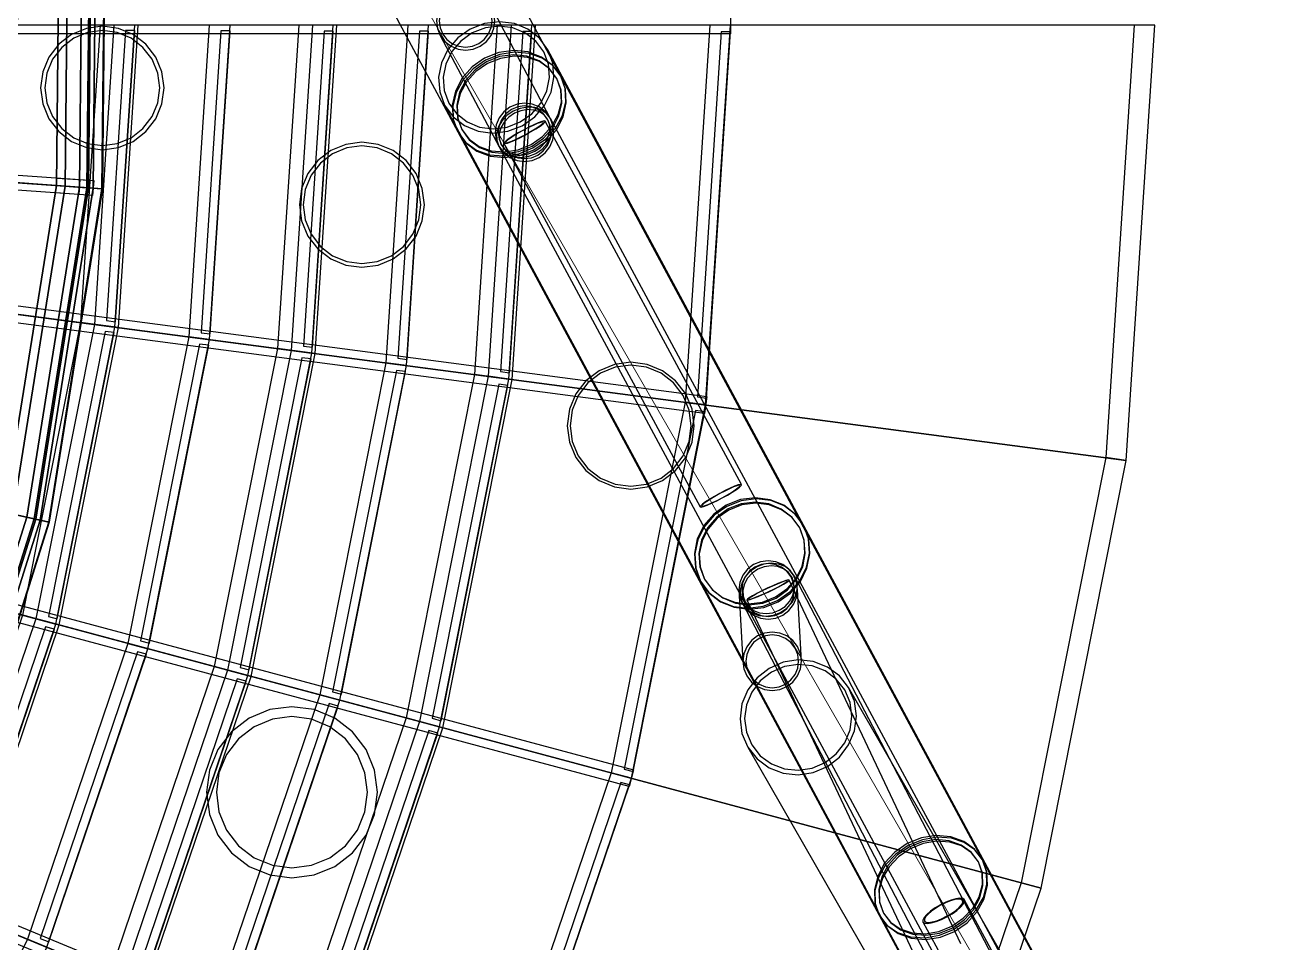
# Model space of a CAD drawing. Header units: millimetres. Extents: x -52000 to 54854, y -52000 to 53750.
# Drawn here: x 19107 to 30001, y -7954 to 0 of the extents above; entities that cross this region are included whole.
import ezdxf

# ---------------------------------------------------------------- set-up
doc = ezdxf.new("R2010")
doc.units = ezdxf.units.MM
for name, color, linetype, lineweight in [('D-BMK-AXIS', 7, 'Continuous', 13), ('D-STR-DECK', 7, 'Continuous', 25), ('D-STR-STRC', 7, 'Continuous', 25)]:
    doc.layers.add(name, color=color, linetype=linetype, lineweight=lineweight)

msp = doc.modelspace()

# ---------------------------------------------------------------- linework, layer by layer
at = {"layer": 'D-BMK-AXIS'}
msp.add_lwpolyline([(0, 39259.8), (-34000, -19629.9), (34000, -19629.9)], close=True, dxfattribs=at)
at = {"layer": 'D-STR-DECK'}
for points in [[(16983.6, -1218.1), (19377.5, -1389.8), (19407, 1483.5), (17014, 1300.6)], [(19577, -1404.1), (18958.6, -1359.8), (18988.2, 1451.5), (19606.4, 1498.8)], [(19024.3, -1364.5), (19642.7, -1408.8), (19672.1, 1503.8), (19053.9, 1456.5)], [(19377.5, -1389.8), (19696.7, -1412.7), (19726.1, 1507.9), (19407, 1483.5)], [(19453.8, -1395.3), (19377.5, -1389.8), (19407, 1483.5), (19483.3, 1489.4)], [(19377.5, -1389.8), (19377.5, -1389.8), (19407, 1483.5), (19407, 1483.5)], [(19773, -1418.2), (19453.8, -1395.3), (19483.3, 1489.4), (19802.4, 1513.8)], [(19696.7, -1412.7), (19577, -1404.1), (19606.4, 1498.8), (19726.1, 1507.9)], [(19577, -1404.1), (19656.3, -1409.8), (19685.8, 1504.8), (19606.4, 1498.8)], [(19642.7, -1408.8), (19577, -1404.1), (19606.4, 1498.8), (19672.1, 1503.8)], [(19656.3, -1409.8), (19776, -1418.4), (19805.4, 1514), (19685.8, 1504.8)], [(19776, -1418.4), (19696.7, -1412.7), (19726.1, 1507.9), (19805.4, 1514)], [(19696.7, -1412.7), (19773, -1418.2), (19802.4, 1513.8), (19726.1, 1507.9)], [(18335.1, 75), (25221.6, 75), (25221.6, -75), (18335.1, -75)], [(5948.7, -783.2), (19885.1, -2617.9), (20056.7, 0), (6000, 0)], [(5948.7, -783.2), (21592, -2842.6), (21778.4, 0), (6000, 0)], [(5948.7, -783.2), (23299, -3067.4), (23500, 0), (6000, 0)], [(5948.7, -783.2), (28652.8, -3772.2), (28900, 0), (6000, 0)], [(19587.7, -2578.8), (19914.9, -2621.8), (20086.7, 0), (19756.7, 0)], [(19706.7, -2594.4), (19885.1, -2617.9), (20056.7, 0), (19876.7, 0)], [(19811.9, -2560.8), (19891.2, -2571.1), (20056.7, -47.3), (19976.7, -47.1)], [(20526, -2702.3), (20704.5, -2725.8), (20883.1, 0), (20703.1, 0)], [(20631.5, -2666.7), (20710.8, -2677), (20883.1, -49.2), (20803.1, -49)], [(21294.6, -2803.5), (21621.8, -2846.6), (21808.4, 0), (21478.4, 0)], [(21413.6, -2819.2), (21592, -2842.6), (21778.4, 0), (21598.4, 0)], [(21519.3, -2781.5), (21598.7, -2791.8), (21778.3, -51.3), (21698.3, -51.1)], [(22232.9, -2927), (22411.4, -2950.5), (22604.7, 0), (22424.7, 0)], [(22338.9, -2887.4), (22418.3, -2897.7), (22604.7, -53.3), (22524.7, -53.1)], [(23001.5, -3028.2), (23328.7, -3071.3), (23530, 0), (23200, 0)], [(23120.5, -3043.9), (23299, -3067.4), (23500, 0), (23320, 0)], [(23226.8, -3002.2), (23306.1, -3012.5), (23499.9, -55.4), (23419.9, -55.2)], [(24827.4, -3268.6), (25005.9, -3292.1), (25221.6, 0), (25041.6, 0)], [(24934.2, -3222.9), (25013.6, -3233.2), (25221.6, -59.4), (25141.6, -59.2)], [(28474.3, -3748.7), (28652.8, -3772.2), (28900, 0), (28720, 0)], [(5795.6, -1552.9), (19373.3, -5191.1), (19885.1, -2617.9), (5948.7, -783.2)], [(5795.6, -1552.9), (21036.3, -5636.7), (21592, -2842.6), (5948.7, -783.2)], [(5795.6, -1552.9), (22699.3, -6082.2), (23299, -3067.4), (5948.7, -783.2)], [(5795.6, -1552.9), (27915.3, -7479.9), (28652.8, -3772.2), (5948.7, -783.2)], [(16583.3, -3699.5), (18925.7, -4222.1), (19377.5, -1389.8), (16983.6, -1218.1)], [(16983.6, -1218.1), (19377.5, -1389.8), (19377.5, -1389.8), (16983.6, -1218.1)], [(16983.6, -1218.1), (19377.5, -1389.8), (19377.5, -1389.8), (16983.6, -1218.1)], [(19572.3, -1469), (18953.9, -1424.6), (18963.2, -1294.9), (19581.6, -1339.3)], [(19120.9, -4265.7), (18515.7, -4130.7), (18958.6, -1359.8), (19577, -1404.1)], [(18580, -4145), (19185.2, -4280), (19642.7, -1408.8), (19024.3, -1364.5)], [(18925.7, -4222.1), (18925.7, -4222.1), (19377.5, -1389.8), (19377.5, -1389.8)], [(18925.7, -4222.1), (19238, -4291.8), (19696.7, -1412.7), (19377.5, -1389.8)], [(19000.4, -4238.8), (18925.7, -4222.1), (19377.5, -1389.8), (19453.8, -1395.3)], [(19577, -1404.1), (18958.6, -1359.8), (19024.3, -1364.5), (19642.7, -1408.8)], [(19577, -1404.1), (18958.6, -1359.8), (19024.3, -1364.5), (19642.7, -1408.8)], [(19312.7, -4308.5), (19000.4, -4238.8), (19453.8, -1395.3), (19773, -1418.2)], [(19238, -4291.8), (19120.9, -4265.7), (19577, -1404.1), (19696.7, -1412.7)], [(19120.9, -4265.7), (19198.5, -4283), (19656.3, -1409.8), (19577, -1404.1)], [(19185.2, -4280), (19120.9, -4265.7), (19577, -1404.1), (19642.7, -1408.8)], [(19198.5, -4283), (19315.7, -4309.1), (19776, -1418.4), (19656.3, -1409.8)], [(19238, -4291.8), (19312.7, -4308.5), (19773, -1418.2), (19696.7, -1412.7)], [(19315.7, -4309.1), (19238, -4291.8), (19696.7, -1412.7), (19776, -1418.4)], [(19382.1, -1325), (19701.3, -1347.9), (19692, -1477.5), (19372.8, -1454.6)], [(19377.5, -1389.8), (19696.7, -1412.7), (19773, -1418.2), (19453.8, -1395.3)], [(19377.5, -1389.8), (19696.7, -1412.7), (19773, -1418.2), (19453.8, -1395.3)], [(19692, -1477.5), (19572.3, -1469), (19581.6, -1339.3), (19701.3, -1347.9)], [(19696.7, -1412.7), (19577, -1404.1), (19656.3, -1409.8), (19776, -1418.4)], [(19696.7, -1412.7), (19577, -1404.1), (19656.3, -1409.8), (19776, -1418.4)], [(5543.3, -2296.1), (18530, -7675.4), (19373.3, -5191.1), (5795.6, -1552.9)], [(5543.3, -2296.1), (20120.6, -8334.2), (21036.3, -5636.7), (5795.6, -1552.9)], [(5543.3, -2296.1), (21711.2, -8993.1), (22699.3, -6082.2), (5795.6, -1552.9)], [(5543.3, -2296.1), (26700.1, -11059.6), (27915.3, -7479.9), (5795.6, -1552.9)], [(5196.2, -3000), (18860.6, -10889.2), (20120.6, -8334.2), (5543.3, -2296.1)], [(5196.2, -3000), (20351.6, -11750), (21711.2, -8993.1), (5543.3, -2296.1)], [(5196.2, -3000), (25028.1, -14450), (26700.1, -11059.6), (5543.3, -2296.1)], [(18188, -2318.9), (25015.7, -3217.7), (24996.1, -3366.4), (18168.4, -2467.6)], [(19083.5, -5113.4), (19402.3, -5198.8), (19914.9, -2621.8), (19587.7, -2578.8)], [(19199.4, -5144.5), (19373.3, -5191.1), (19885.1, -2617.9), (19706.7, -2594.4)], [(19308.2, -5124.9), (19385.5, -5145.4), (19878.9, -2664.8), (19799.6, -2654.1)], [(19997.7, -5358.4), (20171.5, -5404.9), (20704.5, -2725.8), (20526, -2702.3)], [(20106.9, -5336.9), (20184.2, -5357.4), (20698, -2774.6), (20618.7, -2763.9)], [(20746.5, -5559), (21065.3, -5644.4), (21621.8, -2846.6), (21294.6, -2803.5)], [(20862.4, -5590.1), (21036.3, -5636.7), (21592, -2842.6), (21413.6, -2819.2)], [(20972.2, -5566.6), (21049.5, -5587.1), (21585.3, -2893.5), (21506, -2882.9)], [(21660.6, -5804), (21834.5, -5850.5), (22411.4, -2950.5), (22232.9, -2927)], [(21770.9, -5778.6), (21848.2, -5799.1), (22404.3, -3003.3), (22325.1, -2992.7)], [(22409.5, -6004.6), (22728.2, -6090), (23328.7, -3071.3), (23001.5, -3028.2)], [(22525.4, -6035.7), (22699.3, -6082.2), (23299, -3067.4), (23120.5, -3043.9)], [(22636.2, -6008.2), (22713.5, -6028.7), (23291.7, -3122.3), (23212.4, -3111.6)], [(24188.4, -6481.3), (24362.2, -6527.8), (25005.9, -3292.1), (24827.4, -3268.6)], [(24300.2, -6449.9), (24377.5, -6470.4), (24998, -3351), (24918.7, -3340.4)], [(27741.4, -7433.3), (27915.3, -7479.9), (28652.8, -3772.2), (28474.3, -3748.7)], [(18249.6, -7023.6), (17671, -6800.9), (18515.7, -4130.7), (19120.9, -4265.7)], [(19120.9, -4265.7), (18515.7, -4130.7), (18580, -4145), (19185.2, -4280)], [(19120.9, -4265.7), (18515.7, -4130.7), (18580, -4145), (19185.2, -4280)], [(17732.5, -6824.6), (18311.1, -7047.3), (19185.2, -4280), (18580, -4145)], [(18063, -6951.8), (18361.6, -7066.7), (19238, -4291.8), (18925.7, -4222.1)], [(18433, -7094.2), (18134.4, -6979.3), (19000.4, -4238.8), (19312.7, -4308.5)], [(18925.7, -4222.1), (19238, -4291.8), (19312.7, -4308.5), (19000.4, -4238.8)], [(18925.7, -4222.1), (19238, -4291.8), (19312.7, -4308.5), (19000.4, -4238.8)], [(18361.6, -7066.7), (18249.6, -7023.6), (19120.9, -4265.7), (19238, -4291.8)], [(18249.6, -7023.6), (18323.9, -7052.2), (19198.5, -4283), (19120.9, -4265.7)], [(18311.1, -7047.3), (18249.6, -7023.6), (19120.9, -4265.7), (19185.2, -4280)], [(18323.9, -7052.2), (18435.9, -7095.3), (19315.7, -4309.1), (19198.5, -4283)], [(18361.6, -7066.7), (18433, -7094.2), (19312.7, -4308.5), (19238, -4291.8)], [(18435.9, -7095.3), (18361.6, -7066.7), (19238, -4291.8), (19315.7, -4309.1)], [(19238, -4291.8), (19120.9, -4265.7), (19198.5, -4283), (19315.7, -4309.1)], [(19238, -4291.8), (19120.9, -4265.7), (19198.5, -4283), (19315.7, -4309.1)], [(17729.7, -4673), (24381.6, -6455.4), (24342.8, -6600.3), (17690.9, -4817.9)], [(18252.8, -7560.6), (18557.7, -7686.9), (19402.3, -5198.8), (19083.5, -5113.4)], [(18363.7, -7606.5), (18530, -7675.4), (19373.3, -5191.1), (19199.4, -5144.5)], [(18474, -7601.3), (18548, -7631.7), (19361, -5236.7), (19283.8, -5215.8)], [(19127.2, -7922.7), (19293.5, -7991.6), (20171.5, -5404.9), (19997.7, -5358.4)], [(19238.3, -7915.7), (19312.3, -7946.1), (20158.7, -5452.5), (20081.5, -5431.6)], [(19843.4, -8219.4), (20148.3, -8345.7), (21065.3, -5644.4), (20746.5, -5559)], [(19954.3, -8265.3), (20120.6, -8334.2), (21036.3, -5636.7), (20862.4, -5590.1)], [(20066.2, -8256.3), (20140.2, -8286.8), (21022.9, -5686.2), (20945.7, -5665.3)], [(20717.8, -8581.6), (20884.1, -8650.5), (21834.5, -5850.5), (21660.6, -5804)], [(20830.4, -8570.8), (20904.4, -8601.2), (21820.7, -5902), (21743.4, -5881.1)], [(21434, -8878.3), (21738.9, -9004.5), (22728.2, -6090), (22409.5, -6004.6)], [(21544.9, -8924.2), (21711.2, -8993.1), (22699.3, -6082.2), (22525.4, -6035.7)], [(21658.3, -8911.4), (21732.3, -8941.9), (22684.9, -6135.7), (22607.6, -6114.8)], [(23135.5, -9583), (23301.8, -9651.9), (24362.2, -6527.8), (24188.4, -6481.3)], [(23250.4, -9566.5), (23324.4, -9597), (24346.8, -6585.2), (24269.6, -6564.3)], [(16968.1, -6947.2), (23330.5, -9582.6), (23273.1, -9721.2), (16910.7, -7085.8)], [(26533.8, -10990.7), (26700.1, -11059.6), (27915.3, -7479.9), (27741.4, -7433.3)], [(17929.4, -10351.6), (18085.3, -10441.6), (19293.5, -7991.6), (19127.2, -7922.7)]]:
    msp.add_lwpolyline(points, close=True, dxfattribs=at)
at = {"layer": 'D-STR-STRC'}
for points in [[(19793.6, 4765.5), (22856.6, -924.9), (22927.2, -1019.5), (23023.5, -1091.3), (23138.9, -1135.3), (23265.5, -1148.6), (23394.7, -1130.2), (23517.8, -1081.4), (23626.3, -1005.6), (23712.8, -907.8), (23771.5, -794.8), (23798.2, -674.2), (23791.3, -554.3), (23751.2, -443.3), (20688.2, 5247)], [(22671.8, 36.4), (22680.5, -29.1), (22705.8, -90.1), (23216.9, -1056.1), (23257.2, -1108.4), (23309.7, -1148.5), (23370.9, -1173.6), (23436.6, -1182), (23502.3, -1173.2), (23563.5, -1147.7), (23616.1, -1107.2), (23656.4, -1054.7), (23681.8, -993.5), (23690.4, -928), (23681.8, -862.5), (23656.4, -801.5), (23145.4, 164.6)], [(23089.2, 13.6), (22965.7, -34.4), (22857.6, -110.9), (22772.1, -210.8), (22715.3, -327.2), (22690.8, -452.2), (22700.4, -577.3), (22743.5, -693.9), (24961.6, -4820.3), (25035.2, -4920.6), (25134.2, -4997.6), (25252, -5046.1), (25380.4, -5062.9), (25510.8, -5046.7), (25634.3, -4998.8), (25742.4, -4922.2), (25827.9, -4822.4), (25884.7, -4706), (25909.2, -4581), (25899.6, -4455.9), (25856.5, -4339.3), (23638.4, -212.8), (23564.8, -112.6), (23465.8, -35.6), (23348.1, 13)], [(28004.1, -8873.3), (23660, -808.5), (23627, -765.3), (23581, -733.4), (23525.1, -714.7), (23463.1, -710.7), (23399.4, -721.5), (23338.2, -746.5), (23283.6, -783.9), (23239.5, -831.1), (23208.8, -885.1), (23193.6, -942), (23195, -998), (23212.8, -1049.4), (27556.9, -9114.2)], [(28503.4, -9263.2), (25856.5, -4339.3), (25784.5, -4241.7), (25686.8, -4167.2), (25570.2, -4120.9), (25442.7, -4105.8), (25312.8, -4123), (25189.5, -4171.3), (25081.2, -4247.5), (24995.2, -4346.3), (24937.4, -4461), (24911.8, -4583.9), (24920.1, -4706.4), (24961.6, -4820.3), (27608.5, -9744.2)], [(28998.7, -10958.3), (25777.1, -4776.2), (25742.7, -4729), (25695.4, -4693.1), (25638.2, -4670.7), (25575.2, -4663.6), (25510.6, -4672.2), (25448.7, -4695.8), (25394, -4732.9), (25349.9, -4781), (25319.7, -4836.7), (25305.2, -4896.4), (25307.6, -4955.8), (25326.6, -5011), (28548.2, -11193.1)], [(27218.1, -7963.5), (25730.8, -4809.3), (25722.7, -4808.4), (25702.6, -4813.5), (25672, -4824.2), (25632.8, -4839.8), (25587.8, -4859.2), (25540, -4881.1), (25492.7, -4904.1), (25449, -4926.4), (25412.1, -4946.7), (25384.3, -4963.6), (25367.6, -4975.8), (25363.2, -4982.6), (26850.5, -8136.8)], [(27706.4, -8283.3), (26245.9, -5741.5), (26165.7, -5640.2), (26061.2, -5563.5), (25939.4, -5516.5), (25808.8, -5502.5), (25678.2, -5522.5), (25556.5, -5575), (25451.9, -5656.5), (25371.7, -5761.4), (25321.3, -5882.6), (25304.1, -6011.8), (25321.3, -6140.3), (25371.7, -6259.2), (26832.3, -8801.1)], [(31381.7, -14618.9), (27406.2, -7233.4), (27340.3, -7147.4), (27248.3, -7083.6), (27136.6, -7046.5), (27012.8, -7038.5), (26885.4, -7060.2), (26762.9, -7110.1), (26653.8, -7184.8), (26565.5, -7279.3), (26504, -7387), (26473.5, -7500.7), (26476.1, -7612.5), (26511.6, -7715), (30487.1, -15100.5)], [(27959.2, -8897.2), (27247.7, -7579.9), (27234.3, -7569.7), (27209.7, -7566.8), (27175.5, -7571.4), (27134, -7583.1), (27088.1, -7601.2), (27040.8, -7624.4), (26995.5, -7651.2), (26955.2, -7679.7), (26922.6, -7707.9), (26900, -7734.1), (26889, -7756.3), (26890.1, -7773), (27601.6, -9090.3)]]:
    msp.add_lwpolyline(points, dxfattribs=at)
for points in [[(22925.6, 290.4), (22859.9, 281.6), (22798.7, 256.1), (22746.2, 215.7), (22705.8, 163.1), (22680.5, 102), (22671.8, 36.4), (22680.5, -29.1), (22705.8, -90.1), (22746.2, -142.4), (22798.7, -182.4), (22859.9, -207.5), (22925.6, -215.9), (22991.3, -207.1), (23052.5, -181.6), (23105, -141.2), (23145.4, -88.6), (23170.7, -27.5), (23179.4, 38.1), (23170.7, 103.6), (23145.4, 164.6), (23105, 216.9), (23052.5, 257), (22991.3, 282)], [(22925.6, 265.5), (22866.4, 257.6), (22811.2, 234.6), (22763.8, 198.1), (22727.5, 150.7), (22704.6, 95.6), (22696.8, 36.5), (22704.6, -22.6), (22727.5, -77.5), (22763.8, -124.7), (22811.2, -160.8), (22866.4, -183.4), (22925.6, -191), (22984.8, -183.1), (23040, -160.1), (23087.4, -123.6), (23123.7, -76.2), (23146.6, -21.1), (23154.4, 38), (23146.6, 97.1), (23123.7, 152), (23087.4, 199.2), (23040, 235.3), (22984.8, 257.9)], [(23638.4, -212.8), (23564.8, -112.6), (23465.8, -35.6), (23348.1, 13), (23219.6, 29.7), (23089.2, 13.6), (22965.7, -34.4), (22857.6, -110.9), (22772.1, -210.8), (22715.3, -327.2), (22690.8, -452.2), (22700.4, -577.3), (22743.5, -693.9), (22817, -794.1), (22916, -871.2), (23033.8, -919.7), (23162.2, -936.5), (23292.7, -920.3), (23416.1, -872.4), (23524.3, -795.8), (23609.7, -696), (23666.6, -579.6), (23691, -454.6), (23681.4, -329.5)], [(20311.2, -544.6), (20293, -406.1), (20239.5, -277.1), (20154.5, -166.3), (20043.7, -81.3), (19914.7, -27.8), (19776.2, -9.6), (19637.8, -27.8), (19508.7, -81.3), (19397.9, -166.3), (19312.9, -277.1), (19259.5, -406.1), (19241.3, -544.6), (19259.5, -683), (19312.9, -812.1), (19397.9, -922.9), (19508.7, -1007.9), (19637.8, -1061.3), (19776.2, -1079.5), (19914.7, -1061.3), (20043.7, -1007.9), (20154.5, -922.9), (20239.5, -812.1), (20293, -683)], [(20311.2, -544.6), (20293, -406.1), (20239.5, -277.1), (20154.5, -166.3), (20043.7, -81.3), (19914.7, -27.8), (19776.2, -9.6), (19637.8, -27.8), (19508.7, -81.3), (19397.9, -166.3), (19312.9, -277.1), (19259.5, -406.1), (19241.3, -544.6), (19259.5, -683), (19312.9, -812.1), (19397.9, -922.9), (19508.7, -1007.9), (19637.8, -1061.3), (19776.2, -1079.5), (19914.7, -1061.3), (20043.7, -1007.9), (20154.5, -922.9), (20239.5, -812.1), (20293, -683)], [(20273.7, -544.6), (20256.7, -415.8), (20207, -295.9), (20128, -192.8), (20024.9, -113.8), (19905, -64.1), (19776.2, -47.1), (19647.5, -64.1), (19527.5, -113.8), (19424.5, -192.8), (19345.4, -295.9), (19295.7, -415.8), (19278.8, -544.6), (19295.7, -673.3), (19345.4, -793.3), (19424.5, -896.3), (19527.5, -975.4), (19647.5, -1025.1), (19776.2, -1042), (19905, -1025.1), (20024.9, -975.4), (20128, -896.3), (20207, -793.3), (20256.7, -673.3)], [(20273.7, -544.6), (20256.7, -415.8), (20207, -295.9), (20128, -192.8), (20024.9, -113.8), (19905, -64.1), (19776.2, -47.1), (19647.5, -64.1), (19527.5, -113.8), (19424.5, -192.8), (19345.4, -295.9), (19295.7, -415.8), (19278.8, -544.6), (19295.7, -673.3), (19345.4, -793.3), (19424.5, -896.3), (19527.5, -975.4), (19647.5, -1025.1), (19776.2, -1042), (19905, -1025.1), (20024.9, -975.4), (20128, -896.3), (20207, -793.3), (20256.7, -673.3)], [(23603.1, -231.8), (23535.4, -139.4), (23444.2, -68.5), (23335.7, -23.7), (23217.3, -8.3), (23097.2, -23.2), (22983.4, -67.4), (22883.8, -137.9), (22805.1, -229.9), (22752.7, -337.1), (22730.2, -452.3), (22739, -567.5), (22778.7, -675), (22846.5, -767.3), (22937.7, -838.3), (23046.2, -883), (23164.5, -898.5), (23284.7, -883.6), (23398.4, -839.4), (23498, -768.9), (23576.7, -676.9), (23629.1, -569.6), (23651.7, -454.5), (23642.8, -339.2)], [(23751.2, -443.3), (23680.6, -348.7), (23584.4, -276.9), (23469, -232.8), (23342.3, -219.6), (23213.1, -237.9), (23090, -286.7), (22981.5, -362.6), (22895, -460.3), (22836.4, -573.4), (22809.6, -693.9), (22816.5, -813.8), (22856.6, -924.9), (22927.2, -1019.5), (23023.5, -1091.3), (23138.9, -1135.3), (23265.5, -1148.6), (23394.7, -1130.2), (23517.8, -1081.4), (23626.3, -1005.6), (23712.8, -907.8), (23771.5, -794.8), (23798.2, -674.2), (23791.3, -554.3)], [(22814.1, -702.2), (22818.8, -818.1), (22856.6, -924.9), (26511.6, -7715), (26579.9, -7805.3), (26674, -7873.1), (26787.5, -7913.6), (26912.7, -7924.3), (27041.1, -7904.2), (27163.8, -7854.9), (27272.6, -7779.6), (27360, -7683.5), (27420.1, -7573.1), (27448.8, -7456), (27444, -7340.1), (27406.2, -7233.4), (23751.2, -443.3), (23682.9, -353), (23588.8, -285.2), (23475.3, -244.6), (23350.1, -234), (23221.7, -254), (23099, -303.4), (22990.2, -378.7), (22902.8, -474.8), (22842.7, -585.1)], [(23751.2, -443.3), (23682.9, -353), (23588.8, -285.2), (23475.3, -244.6), (23350.1, -234), (23221.7, -254), (23099, -303.4), (22990.2, -378.7), (22902.8, -474.8), (22842.7, -585.1), (22814.1, -702.2), (22818.8, -818.1), (22856.6, -924.9), (22924.9, -1015.2), (23019, -1082.9), (23132.5, -1123.5), (23257.7, -1134.2), (23386.1, -1114.1), (23508.8, -1064.8), (23617.6, -989.5), (23705, -893.4), (23765.1, -783), (23793.8, -665.9), (23789, -550)], [(23716, -462.2), (23651, -375.1), (23562.3, -308.9), (23456, -268.4), (23339.3, -256.1), (23220.2, -273.1), (23106.9, -318), (23006.9, -387.9), (22927.2, -478), (22873.2, -582.1), (22848.5, -693.1), (22854.9, -803.6), (22891.8, -905.9), (22956.9, -993.1), (23045.6, -1059.2), (23151.9, -1099.8), (23268.5, -1112), (23387.6, -1095.1), (23501, -1050.1), (23600.9, -980.3), (23680.6, -890.2), (23734.6, -786.1), (23759.3, -675), (23753, -564.6)], [(23716, -462.2), (23653.1, -379), (23566.4, -316.6), (23461.8, -279.2), (23346.5, -269.4), (23228.2, -287.9), (23115.1, -333.3), (23014.9, -402.7), (22934.4, -491.2), (22879, -592.9), (22852.6, -700.8), (22857, -807.6), (22891.8, -905.9), (22954.7, -989.1), (23041.4, -1051.5), (23146, -1088.9), (23261.4, -1098.7), (23379.6, -1080.3), (23492.7, -1034.8), (23592.9, -965.4), (23673.5, -876.9), (23728.8, -775.2), (23755.2, -667.3), (23750.8, -560.6)], [(23436.6, -675.6), (23370.9, -684.4), (23309.7, -709.9), (23257.2, -750.4), (23216.9, -802.9), (23191.5, -864.1), (23182.9, -929.6), (23191.5, -995.1), (23216.9, -1056.1), (23257.2, -1108.4), (23309.7, -1148.5), (23370.9, -1173.6), (23436.6, -1182), (23502.3, -1173.2), (23563.5, -1147.7), (23616.1, -1107.2), (23656.4, -1054.7), (23681.8, -993.5), (23690.4, -928), (23681.8, -862.5), (23656.4, -801.5), (23616.1, -749.2), (23563.5, -709.1), (23502.3, -684)], [(23660, -808.5), (23627, -765.3), (23581, -733.4), (23525.1, -714.7), (23463.1, -710.7), (23399.4, -721.5), (23338.2, -746.5), (23283.6, -783.9), (23239.5, -831.1), (23208.8, -885.1), (23193.6, -942), (23195, -998), (23212.8, -1049.4), (23245.9, -1092.5), (23291.9, -1124.4), (23347.8, -1143.1), (23409.7, -1147.1), (23473.5, -1136.3), (23534.7, -1111.4), (23589.2, -1074), (23633.3, -1026.7), (23664, -972.7), (23679.2, -915.8), (23677.9, -859.8)], [(23436.6, -700.5), (23377.4, -708.5), (23322.2, -731.5), (23274.8, -767.9), (23238.5, -815.3), (23215.6, -870.5), (23207.8, -929.6), (23215.6, -988.6), (23238.5, -1043.6), (23274.8, -1090.8), (23322.2, -1126.9), (23377.4, -1149.5), (23436.6, -1157.1), (23495.8, -1149.1), (23551, -1126.1), (23598.4, -1089.7), (23634.8, -1042.3), (23657.6, -987.1), (23665.4, -928), (23657.6, -869), (23634.8, -814), (23598.4, -766.8), (23551, -730.7), (23495.8, -708.1)], [(23638, -820.3), (23608.2, -781.4), (23566.7, -752.6), (23516.3, -735.8), (23460.5, -732.2), (23403, -741.9), (23347.8, -764.4), (23298.7, -798.1), (23258.9, -840.8), (23231.2, -889.4), (23217.5, -940.7), (23218.8, -991.2), (23234.8, -1037.5), (23264.6, -1076.4), (23306.1, -1105.2), (23356.5, -1122), (23412.3, -1125.7), (23469.8, -1115.9), (23525, -1093.4), (23574.2, -1059.7), (23614, -1017.1), (23641.6, -968.4), (23655.3, -917.1), (23654.1, -866.6)], [(23257.9, -1025.4), (24959.7, -4175.4), (24968.5, -4177.2), (24989, -4172.3), (25019.6, -4161), (25058.3, -4144.1), (25102.5, -4122.7), (25149.1, -4098.4), (25195, -4072.7), (25237.1, -4047.5), (25272.4, -4024.4), (25298.6, -4005), (25313.9, -3990.6), (25317.3, -3982.2), (23615.4, -832.2), (23606.6, -830.4), (23586.2, -835.3), (23555.6, -846.6), (23516.9, -863.5), (23472.7, -884.8), (23426.1, -909.2), (23380.1, -934.8), (23338.1, -960.1), (23302.7, -983.2), (23276.5, -1002.6), (23261.2, -1017)], [(23615.4, -832.2), (23606.6, -830.4), (23586.2, -835.3), (23555.6, -846.6), (23516.9, -863.5), (23472.7, -884.8), (23426.1, -909.2), (23380.1, -934.8), (23338.1, -960.1), (23302.7, -983.2), (23276.5, -1002.6), (23261.2, -1017), (23257.9, -1025.4), (23266.7, -1027.2), (23287.1, -1022.2), (23317.7, -1011), (23356.4, -994.1), (23400.6, -972.7), (23447.3, -948.4), (23493.2, -922.7), (23535.2, -897.5), (23570.6, -874.4), (23596.8, -855), (23612.1, -840.6)], [(23601.4, -839.8), (23593.2, -838.2), (23574.4, -842.7), (23546.2, -853.1), (23510.5, -868.6), (23469.8, -888.3), (23426.9, -910.7), (23384.6, -934.4), (23345.8, -957.6), (23313.3, -978.9), (23289.1, -996.8), (23275, -1010.1), (23272, -1017.8), (23280.1, -1019.4), (23298.9, -1014.9), (23327.1, -1004.5), (23362.8, -988.9), (23403.5, -969.3), (23446.4, -946.9), (23488.7, -923.2), (23527.5, -900), (23560, -878.7), (23584.2, -860.8), (23598.3, -847.5)], [(22568.5, -1556.8), (22550, -1416.5), (22495.9, -1285.9), (22409.8, -1173.7), (22297.6, -1087.6), (22166.9, -1033.4), (22026.7, -1015), (21886.5, -1033.4), (21755.8, -1087.6), (21643.6, -1173.7), (21557.5, -1285.9), (21503.4, -1416.5), (21484.9, -1556.8), (21503.4, -1697), (21557.5, -1827.7), (21643.6, -1939.9), (21755.8, -2026), (21886.5, -2080.1), (22026.7, -2098.5), (22166.9, -2080.1), (22297.6, -2026), (22409.8, -1939.9), (22495.9, -1827.7), (22550, -1697)], [(22568.5, -1556.8), (22550, -1416.5), (22495.9, -1285.9), (22409.8, -1173.7), (22297.6, -1087.6), (22166.9, -1033.4), (22026.7, -1015), (21886.5, -1033.4), (21755.8, -1087.6), (21643.6, -1173.7), (21557.5, -1285.9), (21503.4, -1416.5), (21484.9, -1556.8), (21503.4, -1697), (21557.5, -1827.7), (21643.6, -1939.9), (21755.8, -2026), (21886.5, -2080.1), (22026.7, -2098.5), (22166.9, -2080.1), (22297.6, -2026), (22409.8, -1939.9), (22495.9, -1827.7), (22550, -1697)], [(22536.6, -1556.8), (22519.2, -1424.8), (22468.3, -1301.8), (22387.3, -1196.2), (22281.6, -1115.2), (22158.7, -1064.2), (22026.7, -1046.8), (21894.7, -1064.2), (21771.7, -1115.2), (21666.1, -1196.2), (21585.1, -1301.8), (21534.1, -1424.8), (21516.8, -1556.8), (21534.1, -1688.7), (21585.1, -1811.7), (21666.1, -1917.3), (21771.7, -1998.4), (21894.7, -2049.3), (22026.7, -2066.7), (22158.7, -2049.3), (22281.6, -1998.4), (22387.3, -1917.3), (22468.3, -1811.7), (22519.2, -1688.7)], [(22536.6, -1556.8), (22519.2, -1424.8), (22468.3, -1301.8), (22387.3, -1196.2), (22281.6, -1115.2), (22158.7, -1064.2), (22026.7, -1046.8), (21894.7, -1064.2), (21771.7, -1115.2), (21666.1, -1196.2), (21585.1, -1301.8), (21534.1, -1424.8), (21516.8, -1556.8), (21534.1, -1688.7), (21585.1, -1811.7), (21666.1, -1917.3), (21771.7, -1998.4), (21894.7, -2049.3), (22026.7, -2066.7), (22158.7, -2049.3), (22281.6, -1998.4), (22387.3, -1917.3), (22468.3, -1811.7), (22519.2, -1688.7)], [(24906.9, -3471.8), (24888.2, -3329.5), (24833.3, -3196.8), (24745.9, -3082.9), (24631.9, -2995.5), (24499.3, -2940.6), (24356.9, -2921.8), (24214.6, -2940.6), (24081.9, -2995.5), (23968, -3082.9), (23880.6, -3196.8), (23825.7, -3329.5), (23806.9, -3471.8), (23825.7, -3614.2), (23880.6, -3746.8), (23968, -3860.7), (24081.9, -3948.2), (24214.6, -4003.1), (24356.9, -4021.8), (24499.3, -4003.1), (24631.9, -3948.2), (24745.9, -3860.7), (24833.3, -3746.8), (24888.2, -3614.2)], [(24881.9, -3471.8), (24864.1, -3336), (24811.6, -3209.3), (24728.2, -3100.6), (24619.4, -3017.2), (24492.8, -2964.7), (24356.9, -2946.8), (24221.1, -2964.7), (24094.4, -3017.2), (23985.7, -3100.6), (23902.3, -3209.3), (23849.8, -3336), (23831.9, -3471.8), (23849.8, -3607.7), (23902.3, -3734.3), (23985.7, -3843.1), (24094.4, -3926.5), (24221.1, -3979), (24356.9, -3996.8), (24492.8, -3979), (24619.4, -3926.5), (24728.2, -3843.1), (24811.6, -3734.3), (24864.1, -3607.7)], [(25317.3, -3982.2), (25308.4, -3980.4), (25288, -3985.3), (25257.4, -3996.6), (25218.7, -4013.5), (25174.5, -4034.8), (25127.9, -4059.2), (25082, -4084.8), (25039.9, -4110.1), (25004.6, -4133.2), (24978.4, -4152.6), (24963.1, -4167), (24959.7, -4175.4), (24968.5, -4177.2), (24989, -4172.3), (25019.6, -4161), (25058.3, -4144.1), (25102.5, -4122.7), (25149.1, -4098.4), (25195, -4072.7), (25237.1, -4047.5), (25272.4, -4024.4), (25298.6, -4005), (25313.9, -3990.6)], [(25303.2, -3989.8), (25295, -3988.2), (25276.2, -3992.7), (25248, -4003.1), (25212.4, -4018.6), (25171.7, -4038.3), (25128.7, -4060.7), (25086.4, -4084.4), (25047.7, -4107.6), (25015.1, -4128.9), (24991, -4146.8), (24976.9, -4160.1), (24973.8, -4167.8), (24981.9, -4169.4), (25000.7, -4164.9), (25028.9, -4154.5), (25064.6, -4138.9), (25105.3, -4119.3), (25148.2, -4096.9), (25190.5, -4073.2), (25229.3, -4050), (25261.8, -4028.7), (25286, -4010.8), (25300.1, -3997.5)], [(25856.5, -4339.3), (25783, -4239), (25684, -4162), (25566.2, -4113.4), (25437.8, -4096.7), (25307.3, -4112.8), (25183.9, -4160.8), (25075.7, -4237.3), (24990.3, -4337.2), (24933.4, -4453.6), (24909, -4578.6), (24918.6, -4703.7), (24961.6, -4820.3), (25035.2, -4920.6), (25134.2, -4997.6), (25252, -5046.1), (25380.4, -5062.9), (25510.8, -5046.7), (25634.3, -4998.8), (25742.4, -4922.2), (25827.9, -4822.4), (25884.7, -4706), (25909.2, -4581), (25899.6, -4455.9)], [(25856.5, -4339.3), (25784.5, -4241.7), (25686.8, -4167.2), (25570.2, -4120.9), (25442.7, -4105.8), (25312.8, -4123), (25189.5, -4171.3), (25081.2, -4247.5), (24995.2, -4346.3), (24937.4, -4461), (24911.8, -4583.9), (24920.1, -4706.4), (24961.6, -4820.3), (25033.7, -4917.8), (25131.4, -4992.3), (25247.9, -5038.7), (25375.5, -5053.8), (25505.4, -5036.6), (25628.7, -4988.2), (25737, -4912.1), (25823, -4813.3), (25880.7, -4698.5), (25906.4, -4575.7), (25898.1, -4453.2)], [(25821.3, -4358.2), (25753.6, -4265.8), (25662.3, -4194.9), (25553.8, -4150.2), (25435.5, -4134.7), (25315.3, -4149.6), (25201.6, -4193.8), (25102, -4264.3), (25023.3, -4356.3), (24970.9, -4463.5), (24948.3, -4578.7), (24957.2, -4693.9), (24996.9, -4801.4), (25064.6, -4893.7), (25155.8, -4964.7), (25264.3, -5009.4), (25382.7, -5024.9), (25502.8, -5010), (25616.6, -4965.8), (25716.2, -4895.3), (25794.9, -4803.3), (25847.3, -4696), (25869.8, -4580.9), (25861, -4465.6)], [(25821.3, -4358.2), (25754.9, -4268.3), (25664.9, -4199.7), (25557.5, -4157), (25440, -4143.1), (25320.4, -4159), (25206.8, -4203.5), (25107, -4273.7), (25027.8, -4364.7), (24974.6, -4470.4), (24951, -4583.5), (24958.6, -4696.4), (24996.9, -4801.4), (25063.3, -4891.2), (25153.2, -4959.8), (25260.6, -5002.5), (25378.2, -5016.5), (25497.8, -5000.6), (25611.4, -4956.1), (25711.2, -4885.9), (25790.4, -4794.9), (25843.6, -4689.2), (25867.2, -4576), (25859.6, -4463.1)], [(25294, -4895.5), (25329.3, -5514), (25338, -5579.7), (25363.4, -5640.9), (25403.7, -5693.4), (25456.3, -5733.7), (25517.6, -5759), (25583.3, -5767.7), (25649.1, -5759), (25710.3, -5733.7), (25762.9, -5693.4), (25803.3, -5640.8), (25828.7, -5579.6), (25837.3, -5514), (25802, -4895.4), (25793.3, -4829.8), (25768, -4768.6), (25727.6, -4716.1), (25675, -4675.7), (25613.7, -4650.4), (25548, -4641.8), (25482.3, -4650.4), (25421, -4675.8), (25368.4, -4716.1), (25328, -4768.7), (25302.6, -4829.8)], [(25548, -4641.8), (25482.3, -4650.4), (25421, -4675.8), (25368.4, -4716.1), (25328, -4768.7), (25302.6, -4829.8), (25294, -4895.5), (25302.6, -4961.1), (25328, -5022.3), (25368.4, -5074.9), (25421, -5115.2), (25482.3, -5140.5), (25548, -5149.1), (25613.7, -5140.5), (25675, -5115.1), (25727.6, -5074.8), (25768, -5022.3), (25793.3, -4961.1), (25802, -4895.4), (25793.3, -4829.8), (25768, -4768.6), (25727.6, -4716.1), (25675, -4675.7), (25613.7, -4650.4)], [(25777.1, -4776.2), (25742.7, -4729), (25695.4, -4693.1), (25638.2, -4670.7), (25575.2, -4663.6), (25510.6, -4672.2), (25448.7, -4695.8), (25394, -4732.9), (25349.9, -4781), (25319.7, -4836.7), (25305.2, -4896.4), (25307.6, -4955.8), (25326.6, -5011), (25360.9, -5058.2), (25408.3, -5094.2), (25465.5, -5116.5), (25528.5, -5123.6), (25593.1, -5115.1), (25654.9, -5091.4), (25709.7, -5054.3), (25753.7, -5006.2), (25784, -4950.5), (25798.5, -4890.9), (25796.1, -4831.4)], [(25548, -4666.7), (25488.7, -4674.6), (25433.5, -4697.4), (25386.1, -4733.8), (25349.7, -4781.1), (25326.8, -4836.3), (25319, -4895.5), (25326.8, -4954.7), (25349.7, -5009.8), (25386.1, -5057.2), (25433.5, -5093.5), (25488.7, -5116.4), (25548, -5124.2), (25607.3, -5116.4), (25662.5, -5093.5), (25709.9, -5057.2), (25746.3, -5009.8), (25769.2, -4954.6), (25777, -4895.4), (25769.2, -4836.2), (25746.3, -4781.1), (25709.9, -4733.7), (25662.5, -4697.4), (25607.3, -4674.5)], [(25754.9, -4787.8), (25723.9, -4745.2), (25681.2, -4712.8), (25629.7, -4692.7), (25572.9, -4686.2), (25514.6, -4694), (25458.9, -4715.3), (25409.5, -4748.7), (25369.8, -4792.1), (25342.5, -4842.3), (25329.5, -4896.1), (25331.6, -4949.7), (25348.8, -4999.4), (25379.7, -5042), (25422.4, -5074.4), (25474, -5094.6), (25530.8, -5101), (25589.1, -5093.3), (25644.8, -5072), (25694.2, -5038.5), (25733.9, -4995.2), (25761.2, -4944.9), (25774.2, -4891.1), (25772.1, -4837.6)], [(25730.8, -4809.3), (25722.7, -4808.4), (25702.6, -4813.5), (25672, -4824.2), (25632.8, -4839.8), (25587.8, -4859.2), (25540, -4881.1), (25492.7, -4904.1), (25449, -4926.4), (25412.1, -4946.7), (25384.3, -4963.6), (25367.6, -4975.8), (25363.2, -4982.6), (25371.2, -4983.5), (25391.3, -4978.4), (25421.9, -4967.7), (25461.1, -4952.1), (25506.1, -4932.7), (25554, -4910.8), (25601.3, -4887.8), (25644.9, -4865.4), (25681.9, -4845.1), (25709.6, -4828.3), (25726.3, -4816.1)], [(25716.3, -4816.1), (25708.9, -4815.3), (25690.4, -4820), (25662.1, -4829.8), (25626.1, -4844.2), (25584.6, -4862.1), (25540.5, -4882.3), (25496.9, -4903.4), (25456.7, -4924), (25422.7, -4942.7), (25397.1, -4958.3), (25381.8, -4969.5), (25377.6, -4975.8), (25385.1, -4976.6), (25403.5, -4971.9), (25431.8, -4962), (25467.9, -4947.7), (25509.4, -4929.8), (25553.4, -4909.6), (25597, -4888.5), (25637.2, -4867.8), (25671.2, -4849.1), (25696.8, -4833.6), (25712.2, -4822.4)], [(25583.3, -5260.3), (25517.6, -5269), (25456.3, -5294.3), (25403.7, -5334.7), (25363.4, -5387.2), (25338, -5448.4), (25329.3, -5514), (25338, -5579.7), (25363.4, -5640.9), (25403.7, -5693.4), (25456.3, -5733.7), (25517.6, -5759), (25583.3, -5767.7), (25649.1, -5759), (25710.3, -5733.7), (25762.9, -5693.4), (25803.3, -5640.8), (25828.7, -5579.6), (25837.3, -5514), (25828.7, -5448.3), (25803.3, -5387.1), (25762.9, -5334.6), (25710.3, -5294.3), (25649.1, -5269)], [(25583.3, -5285.3), (25524.1, -5293.1), (25468.8, -5316), (25421.4, -5352.3), (25385, -5399.7), (25362.1, -5454.8), (25354.3, -5514), (25362.1, -5573.2), (25385, -5628.4), (25421.4, -5675.7), (25468.8, -5712.1), (25524.1, -5734.9), (25583.3, -5742.7), (25642.6, -5734.9), (25697.8, -5712.1), (25745.3, -5675.7), (25781.7, -5628.3), (25804.5, -5573.2), (25812.3, -5514), (25804.5, -5454.8), (25781.7, -5399.6), (25745.3, -5352.3), (25697.8, -5315.9), (25642.6, -5293.1)], [(25808.8, -5502.5), (25678.2, -5522.5), (25556.5, -5575), (25451.9, -5656.5), (25371.7, -5761.4), (25321.3, -5882.6), (25304.1, -6011.8), (25321.3, -6140.3), (25371.7, -6259.2), (25451.9, -6360.5), (25556.5, -6437.2), (25678.2, -6484.2), (25808.8, -6498.1), (25939.4, -6478.2), (26061.2, -6425.7), (26165.7, -6344.2), (26245.9, -6239.3), (26296.3, -6118), (26313.5, -5988.8), (26296.3, -5860.4), (26245.9, -5741.5), (26165.7, -5640.2), (26061.2, -5563.5), (25939.4, -5516.5)], [(25808.8, -5541.7), (25688.5, -5560.1), (25576.3, -5608.5), (25480, -5683.5), (25406.1, -5780.2), (25359.7, -5891.9), (25343.8, -6010.9), (25359.7, -6129.3), (25406.1, -6238.8), (25480, -6332.1), (25576.3, -6402.8), (25688.5, -6446.1), (25808.8, -6458.9), (25929.1, -6440.6), (26041.3, -6392.2), (26137.6, -6317.1), (26211.5, -6220.4), (26257.9, -6108.8), (26273.8, -5989.7), (26257.9, -5871.4), (26211.5, -5761.8), (26137.6, -5668.5), (26041.3, -5597.9), (25929.1, -5554.6)], [(22161.3, -6649), (22136.1, -6457), (22062, -6278.2), (21944.2, -6124.6), (21790.6, -6006.8), (21611.8, -5932.7), (21419.8, -5907.4), (21227.9, -5932.7), (21049.1, -6006.8), (20895.5, -6124.6), (20777.7, -6278.2), (20703.6, -6457), (20678.3, -6649), (20703.6, -6840.9), (20777.7, -7019.7), (20895.5, -7173.3), (21049.1, -7291.1), (21227.9, -7365.2), (21419.8, -7390.5), (21611.8, -7365.2), (21790.6, -7291.1), (21944.2, -7173.3), (22062, -7019.7), (22136.1, -6840.9)], [(22161.3, -6649), (22136.1, -6457), (22062, -6278.2), (21944.2, -6124.6), (21790.6, -6006.8), (21611.8, -5932.7), (21419.8, -5907.4), (21227.9, -5932.7), (21049.1, -6006.8), (20895.5, -6124.6), (20777.7, -6278.2), (20703.6, -6457), (20678.3, -6649), (20703.6, -6840.9), (20777.7, -7019.7), (20895.5, -7173.3), (21049.1, -7291.1), (21227.9, -7365.2), (21419.8, -7390.5), (21611.8, -7365.2), (21790.6, -7291.1), (21944.2, -7173.3), (22062, -7019.7), (22136.1, -6840.9)], [(22075, -6649), (22052.7, -6479.4), (21987.3, -6321.4), (21883.1, -6185.7), (21747.4, -6081.5), (21589.4, -6016.1), (21419.8, -5993.8), (21250.3, -6016.1), (21092.2, -6081.5), (20956.5, -6185.7), (20852.4, -6321.4), (20787, -6479.4), (20764.6, -6649), (20787, -6818.5), (20852.4, -6976.6), (20956.5, -7112.2), (21092.2, -7216.4), (21250.3, -7281.8), (21419.8, -7304.2), (21589.4, -7281.8), (21747.4, -7216.4), (21883.1, -7112.2), (21987.3, -6976.6), (22052.7, -6818.5)], [(22075, -6649), (22052.7, -6479.4), (21987.3, -6321.4), (21883.1, -6185.7), (21747.4, -6081.5), (21589.4, -6016.1), (21419.8, -5993.8), (21250.3, -6016.1), (21092.2, -6081.5), (20956.5, -6185.7), (20852.4, -6321.4), (20787, -6479.4), (20764.6, -6649), (20787, -6818.5), (20852.4, -6976.6), (20956.5, -7112.2), (21092.2, -7216.4), (21250.3, -7281.8), (21419.8, -7304.2), (21589.4, -7281.8), (21747.4, -7216.4), (21883.1, -7112.2), (21987.3, -6976.6), (22052.7, -6818.5)], [(27406.2, -7233.4), (27337.9, -7143.1), (27243.8, -7075.3), (27130.3, -7034.7), (27005.1, -7024.1), (26876.7, -7044.1), (26754, -7093.5), (26645.2, -7168.8), (26557.8, -7264.9), (26497.7, -7375.2), (26469.1, -7492.4), (26473.8, -7608.2), (26511.6, -7715), (26579.9, -7805.3), (26674, -7873.1), (26787.5, -7913.6), (26912.7, -7924.3), (27041.1, -7904.2), (27163.8, -7854.9), (27272.6, -7779.6), (27360, -7683.5), (27420.1, -7573.1), (27448.8, -7456), (27444, -7340.1)], [(27406.2, -7233.4), (27340.3, -7147.4), (27248.3, -7083.6), (27136.6, -7046.5), (27012.8, -7038.5), (26885.4, -7060.2), (26762.9, -7110.1), (26653.8, -7184.8), (26565.5, -7279.3), (26504, -7387), (26473.5, -7500.7), (26476.1, -7612.5), (26511.6, -7715), (26577.6, -7801), (26669.5, -7864.7), (26781.2, -7901.9), (26905, -7909.9), (27032.4, -7888.2), (27154.9, -7838.3), (27264, -7763.5), (27352.3, -7669.1), (27413.8, -7561.4), (27444.3, -7447.7), (27441.7, -7335.8)], [(27371, -7252.4), (27308.1, -7169.1), (27221.4, -7106.7), (27116.8, -7069.3), (27001.5, -7059.5), (26883.2, -7078), (26770.1, -7123.5), (26669.9, -7192.8), (26589.4, -7281.4), (26534, -7383), (26507.6, -7490.9), (26512, -7597.7), (26546.8, -7696), (26609.7, -7779.2), (26696.4, -7841.6), (26801, -7879), (26916.4, -7888.8), (27034.6, -7870.4), (27147.7, -7824.9), (27247.9, -7755.5), (27328.4, -7667), (27383.8, -7565.3), (27410.2, -7457.4), (27405.8, -7350.7)], [(27371, -7252.4), (27310.2, -7173.1), (27225.5, -7114.4), (27122.6, -7080.2), (27008.6, -7072.8), (26891.2, -7092.8), (26778.4, -7138.8), (26677.9, -7207.6), (26596.5, -7294.6), (26539.9, -7393.9), (26511.8, -7498.6), (26514.1, -7601.6), (26546.8, -7696), (26607.6, -7775.3), (26692.3, -7834), (26795.2, -7868.2), (26909.2, -7875.6), (27026.6, -7855.6), (27139.4, -7809.6), (27240, -7740.7), (27321.3, -7653.7), (27378, -7554.5), (27406.1, -7449.8), (27403.7, -7346.7)], [(27247.7, -7579.9), (27234.3, -7569.7), (27209.7, -7566.8), (27175.5, -7571.4), (27134, -7583.1), (27088.1, -7601.2), (27040.8, -7624.4), (26995.5, -7651.2), (26955.2, -7679.7), (26922.6, -7707.9), (26900, -7734.1), (26889, -7756.3), (26890.1, -7773), (26903.5, -7783.2), (26928.1, -7786.1), (26962.4, -7781.5), (27003.9, -7769.8), (27049.8, -7751.7), (27097, -7728.5), (27142.3, -7701.7), (27182.7, -7673.2), (27215.2, -7645), (27237.8, -7618.8), (27248.9, -7596.6)], [(27233.6, -7587.5), (27221.3, -7578.1), (27198.6, -7575.4), (27167.1, -7579.7), (27128.9, -7590.5), (27086.5, -7607.1), (27043, -7628.5), (27001.3, -7653.2), (26964.1, -7679.4), (26934.1, -7705.5), (26913.3, -7729.5), (26903.1, -7750), (26904.2, -7765.4), (26916.5, -7774.8), (26939.2, -7777.5), (26970.8, -7773.3), (27009, -7762.5), (27051.3, -7745.8), (27094.8, -7724.4), (27136.6, -7699.7), (27173.7, -7673.5), (27203.7, -7647.4), (27224.5, -7623.4), (27234.7, -7602.9)]]:
    msp.add_lwpolyline(points, close=True, dxfattribs=at)

doc.saveas('drawing.dxf')
